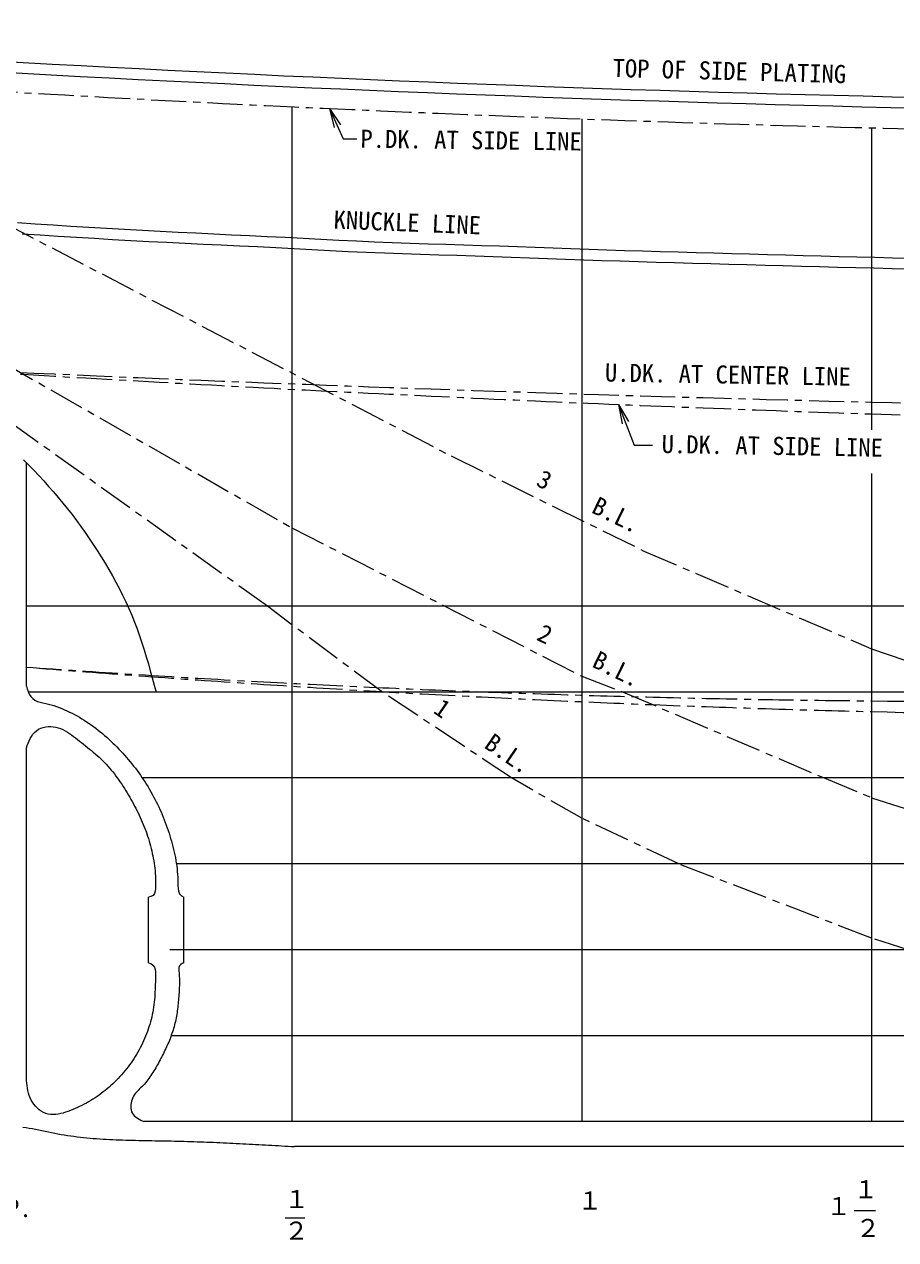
# Model space of a CAD drawing. Units: millimetres, scale not verified. Extents: x -28714 to 28714, y -20310 to 20310.
# Drawn here: x -20062 to -13876, y -2536 to 6089 of the extents above; entities that cross this region are included whole.
import ezdxf
from ezdxf.enums import TextEntityAlignment as Align

# ---------------------------------------------------------------- set-up
doc = ezdxf.new("R2010")
doc.units = ezdxf.units.MM
doc.header["$LTSCALE"] = 50
doc.linetypes.add('CHAIN1', pattern=[8, 5, -1, 1, -1])
for name, color, linetype, lineweight in [('0-0_0', 3, 'Continuous', 18), ('0-1', 4, 'CHAIN1', 18), ('0-2_寸法', 2, 'Continuous', 18)]:
    doc.layers.add(name, color=color, linetype=linetype, lineweight=lineweight)
doc.styles.add('ＭＳ ゴシック', font='')
doc.styles.get('ＭＳ ゴシック').set_extended_font_data('MS Gothic')

msp = doc.modelspace()

# ---------------------------------------------------------------- linework, layer by layer
at = {"layer": '0-0_0'}
for p, q in [((-18162.7, 5504.48), (-18162.7, -1697.9)), ((-16105.3, 5418.32), (-16105.3, -1697.9)), ((-14047.9, 5354.78), (-14047.9, 3212.41)), ((-20046.92, 1392.18), (-20046.92, 2977.18)), ((-14047.9, 2901.66), (-14047.9, -1697.9)), ((20897.66, 1959.7), (-20046.92, 1959.7)), ((20754.06, 1350.1), (-20034.19, 1350.1)), ((-20046.92, -1407.25), (-20046.92, 953.56)), ((20578.11, 740.5), (-19224.81, 740.5)), ((20301.6, 130.9), (-18982.6, 130.9)), ((-19181.56, -571.96), (-19181.56, -105.64)), ((-18929.28, -572.51), (-18929.28, -106.19)), ((19853.72, -478.7), (-19028.33, -478.7)), ((18935.82, -1088.3), (-19019.64, -1088.3)), ((15253.66, -1697.9), (-19212.94, -1697.9)), ((15259.31, -1875.7), (-18143.59, -1875.7))]:
    msp.add_line(p, q, dxfattribs=at)
for points in [[(-15166.46, 4464.86), (-15293.33, 4468.35), (-15420.19, 4471.83), (-15547.06, 4475.33), (-15673.92, 4478.93), (-15800.78, 4482.65), (-15927.64, 4486.55), (-16054.48, 4490.68), (-16181.32, 4495.08), (-16308.15, 4499.7), (-16434.98, 4504.44), (-16561.8, 4509.17), (-16688.63, 4513.8), (-16815.47, 4518.21), (-16942.32, 4522.3), (-17069.17, 4526.18), (-17196.03, 4530.04), (-17322.88, 4534.09), (-17449.71, 4538.51), (-17576.53, 4543.52), (-17703.31, 4549.23), (-17830.07, 4555.51), (-17956.81, 4562.13), (-18083.55, 4568.88), (-18210.29, 4575.55), (-18337.04, 4581.94), (-18463.8, 4588.09), (-18590.57, 4594.1), (-18717.35, 4600.06), (-18844.12, 4606.09), (-18970.88, 4612.27), (-19097.63, 4618.71), (-19224.37, 4625.43), (-19351.09, 4632.41), (-19477.8, 4639.65), (-19604.49, 4647.15), (-19731.17, 4654.9), (-19857.83, 4662.88), (-19984.48, 4671.1), (-20111.11, 4679.59)], [(-15060.54, 4385.69), (-15189.27, 4389.26), (-15318, 4392.79), (-15446.73, 4396.32), (-15575.46, 4399.9), (-15704.18, 4403.57), (-15832.91, 4407.38), (-15961.62, 4411.39), (-16090.33, 4415.67), (-16219.03, 4420.19), (-16347.72, 4424.92), (-16476.41, 4429.74), (-16605.1, 4434.52), (-16733.8, 4439.14), (-16862.5, 4443.52), (-16991.21, 4447.58), (-17119.93, 4451.48), (-17248.65, 4455.45), (-17377.36, 4459.68), (-17506.05, 4464.39), (-17634.72, 4469.78), (-17763.35, 4475.86), (-17891.97, 4482.41), (-18020.57, 4489.22), (-18149.16, 4496.05), (-18277.77, 4502.68), (-18406.39, 4509.03), (-18535.02, 4515.19), (-18663.66, 4521.25), (-18792.3, 4527.32), (-18920.93, 4533.52), (-19049.54, 4539.94), (-19178.15, 4546.64), (-19306.74, 4553.62), (-19435.31, 4560.87), (-19563.87, 4568.38), (-19692.42, 4576.14), (-19820.95, 4584.16), (-19949.46, 4592.43), (-20077.95, 4600.96)], [(-13770.91, 4427.43), (-13897.79, 4430.55), (-14024.66, 4433.73), (-14151.53, 4436.99), (-14278.4, 4440.32), (-14405.27, 4443.71), (-14532.14, 4447.17), (-14659, 4450.68), (-14785.87, 4454.22), (-14912.73, 4457.78), (-15039.6, 4461.33), (-15166.46, 4464.86)], [(-13773.21, 4351.27), (-13901.95, 4354.43), (-14030.69, 4357.67), (-14159.42, 4360.98), (-14288.16, 4364.37), (-14416.89, 4367.81), (-14545.62, 4371.32), (-14674.35, 4374.88), (-14803.08, 4378.48), (-14931.81, 4382.09), (-15060.54, 4385.69)], [(-20068.62, 2998.86), (-20031.8, 2962.06), (-19995.47, 2924.79), (-19959.65, 2887.03), (-19924.34, 2848.79), (-19889.55, 2810.08), (-19855.29, 2770.9), (-19821.57, 2731.25), (-19788.4, 2691.14), (-19755.79, 2650.58), (-19723.74, 2609.56), (-19692.28, 2568.11), (-19661.4, 2526.21), (-19631.11, 2483.88), (-19601.44, 2441.12), (-19572.38, 2397.94)], [(-19572.38, 2397.94), (-19543.95, 2354.34), (-19516.16, 2310.33), (-19489.02, 2265.92), (-19462.56, 2221.1), (-19436.83, 2175.86), (-19411.85, 2130.2), (-19387.67, 2084.11), (-19364.31, 2037.6), (-19341.82, 1990.66), (-19320.25, 1943.29), (-19299.63, 1895.5), (-19280, 1847.3), (-19261.41, 1798.68), (-19243.85, 1749.69), (-19227.22, 1700.37), (-19211.4, 1650.78), (-19196.29, 1600.98), (-19181.75, 1551), (-19167.69, 1500.89), (-19153.98, 1450.68), (-19140.5, 1400.41), (-19127.15, 1350.1)], [(-20046.92, 1392.18), (-20041.95, 1372.79), (-20035.66, 1353.79), (-20027.35, 1335.6), (-20016.45, 1318.84), (-20002.75, 1304.29), (-19986.68, 1292.39), (-19968.79, 1283.47), (-19949.72, 1277.44), (-19930.17, 1273.18), (-19910.51, 1269.38), (-19890.99, 1264.98), (-19871.65, 1259.82), (-19852.51, 1253.98), (-19833.56, 1247.53), (-19814.8, 1240.56), (-19796.21, 1233.14), (-19777.78, 1225.33), (-19759.51, 1217.15), (-19741.41, 1208.6), (-19723.48, 1199.7), (-19705.73, 1190.46), (-19688.15, 1180.88), (-19670.76, 1170.97), (-19653.55, 1160.75), (-19636.53, 1150.22), (-19619.7, 1139.39), (-19603.06, 1128.26), (-19586.61, 1116.85), (-19570.36, 1105.17), (-19554.31, 1093.21), (-19538.46, 1080.99), (-19522.8, 1068.52), (-19507.35, 1055.8), (-19492.09, 1042.84), (-19477.03, 1029.66), (-19462.17, 1016.25), (-19447.51, 1002.62), (-19433.04, 988.79), (-19418.76, 974.77)], [(-20046.92, 953.56), (-20041.43, 970.66), (-20035.39, 987.58), (-20028.32, 1004.09), (-20020.26, 1020.14), (-20011.36, 1035.74), (-20001.32, 1050.63), (-19989.75, 1064.36), (-19976.37, 1076.32), (-19961.34, 1086.13), (-19945.11, 1093.8), (-19928.07, 1099.47), (-19910.52, 1103.26), (-19892.68, 1105.28), (-19874.72, 1105.58), (-19856.82, 1104.18), (-19839.12, 1101.13), (-19821.75, 1096.55), (-19804.8, 1090.63), (-19788.3, 1083.54), (-19772.26, 1075.45), (-19756.68, 1066.5), (-19741.53, 1056.85), (-19726.75, 1046.64), (-19712.29, 1035.99), (-19698.07, 1025.01), (-19684.01, 1013.83), (-19670.04, 1002.53), (-19656.08, 991.23), (-19642.09, 979.95), (-19628.1, 968.69), (-19614.12, 957.4), (-19600.18, 946.07), (-19586.3, 934.66), (-19572.51, 923.15), (-19558.83, 911.51), (-19545.28, 899.71), (-19531.9, 887.73), (-19518.71, 875.53), (-19505.75, 863.1)], [(-19418.76, 974.77), (-19404.67, 960.54), (-19390.78, 946.14), (-19377.07, 931.55), (-19363.54, 916.8), (-19350.2, 901.88), (-19337.04, 886.79), (-19324.07, 871.55), (-19311.28, 856.16), (-19298.68, 840.6), (-19286.27, 824.9), (-19274.06, 809.04), (-19262.05, 793.02), (-19250.24, 776.86), (-19238.64, 760.55), (-19227.25, 744.09), (-19216.07, 727.49), (-19205.11, 710.74), (-19194.37, 693.85), (-19183.86, 676.82), (-19173.57, 659.65), (-19163.52, 642.34), (-19153.7, 624.9), (-19144.12, 607.32), (-19134.77, 589.62), (-19125.67, 571.79), (-19116.81, 553.85), (-19108.18, 535.78), (-19099.8, 517.61), (-19091.66, 499.32), (-19083.76, 480.93), (-19076.09, 462.44), (-19068.67, 443.85), (-19061.48, 425.17), (-19054.53, 406.4), (-19047.82, 387.54), (-19041.35, 368.6), (-19035.11, 349.58), (-19029.11, 330.49), (-19023.33, 311.32)], [(-19505.75, 863.1), (-19493.03, 850.4), (-19480.6, 837.44), (-19468.46, 824.2), (-19456.6, 810.7), (-19445.01, 796.97), (-19433.69, 783.03), (-19422.62, 768.88), (-19411.79, 754.55), (-19401.19, 740.04), (-19390.81, 725.38), (-19380.64, 710.57), (-19370.66, 695.63), (-19360.87, 680.57), (-19351.24, 665.41), (-19341.78, 650.14), (-19332.46, 634.78), (-19323.27, 619.34), (-19314.2, 603.83), (-19305.26, 588.26), (-19296.44, 572.6), (-19287.77, 556.87), (-19279.24, 541.06), (-19270.88, 525.16), (-19262.69, 509.17), (-19254.68, 493.09), (-19246.86, 476.92), (-19239.25, 460.64), (-19231.85, 444.27), (-19224.68, 427.81), (-19217.73, 411.24), (-19211.03, 394.57), (-19204.57, 377.81), (-19198.35, 360.95), (-19192.38, 344.01), (-19186.65, 326.99), (-19181.16, 309.88), (-19175.92, 292.7), (-19170.93, 275.44), (-19166.2, 258.11)], [(-19023.33, 311.32), (-19017.79, 292.09), (-19012.49, 272.79), (-19007.45, 253.42), (-19002.67, 233.98), (-18998.17, 214.48), (-18993.97, 194.91), (-18990.09, 175.27), (-18986.53, 155.57), (-18983.33, 135.81), (-18980.5, 116), (-18978.07, 96.13), (-18976.05, 76.22), (-18974.47, 56.27), (-18973.36, 36.28), (-18972.67, 16.28), (-18972.13, -3.73), (-18971.42, -23.74), (-18970.28, -43.72), (-18967.56, -63.53), (-18960.59, -82.21), (-18946.72, -96.4), (-18929.28, -106.19)], [(-19166.2, 258.11), (-19161.72, 240.71), (-19157.51, 223.25), (-19153.57, 205.72), (-19149.91, 188.13), (-19146.54, 170.49), (-19143.48, 152.79), (-19140.73, 135.03), (-19138.3, 117.23), (-19136.23, 99.39), (-19134.5, 81.51), (-19133.12, 63.6), (-19132.05, 45.67), (-19131.29, 27.72), (-19130.79, 9.76), (-19130.52, -8.2), (-19130.45, -26.17), (-19130.9, -44.12), (-19132.81, -61.98), (-19137.71, -79.21), (-19148.08, -93.68), (-19164.05, -101.63), (-19181.56, -105.64)], [(-19181.56, -571.96), (-19164.45, -577.22), (-19149.39, -586.8), (-19138.77, -601.12), (-19133, -618.04), (-19130.58, -635.79), (-19130.1, -653.71), (-19130.59, -671.63), (-19131.33, -689.54), (-19132, -707.45), (-19132.62, -725.37), (-19133.23, -743.29), (-19133.87, -761.2), (-19134.6, -779.11), (-19135.48, -797.02), (-19136.57, -814.91), (-19137.92, -832.79), (-19139.6, -850.64), (-19141.65, -868.45), (-19144.1, -886.2), (-19146.96, -903.9), (-19150.21, -921.53), (-19153.83, -939.09), (-19157.81, -956.57), (-19162.15, -973.96), (-19166.84, -991.27), (-19171.86, -1008.48), (-19177.21, -1025.59), (-19182.89, -1042.59), (-19188.89, -1059.48), (-19195.2, -1076.26), (-19201.83, -1092.92), (-19208.76, -1109.45), (-19216, -1125.85), (-19223.54, -1142.12), (-19231.39, -1158.23), (-19239.53, -1174.2), (-19247.98, -1190.01), (-19256.73, -1205.66), (-19265.78, -1221.14)], [(-18929.28, -572.51), (-18941.46, -576.34), (-18951.9, -583.69), (-18959.91, -593.63), (-18964.86, -605.39), (-18966.04, -618.1), (-18964.98, -630.86), (-18963.72, -643.61), (-18962.73, -656.38), (-18961.99, -669.17), (-18961.48, -681.97), (-18961.2, -694.77), (-18961.11, -707.58), (-18961.21, -720.39), (-18961.48, -733.19), (-18961.9, -745.99), (-18962.46, -758.79), (-18963.13, -771.58), (-18963.91, -784.37), (-18964.76, -797.15), (-18965.68, -809.92), (-18966.67, -822.69), (-18967.73, -835.46), (-18968.88, -848.21), (-18970.13, -860.96), (-18971.48, -873.7), (-18972.95, -886.42), (-18974.54, -899.13), (-18976.26, -911.82), (-18978.12, -924.5), (-18980.13, -937.15), (-18982.3, -949.77), (-18984.64, -962.36), (-18987.16, -974.92), (-18989.87, -987.44), (-18992.78, -999.91), (-18995.89, -1012.34), (-18999.21, -1024.71), (-19002.74, -1037.02), (-19006.45, -1049.28)], [(-19006.45, -1049.28), (-19010.36, -1061.48), (-19014.44, -1073.61), (-19018.7, -1085.69), (-19023.12, -1097.72), (-19027.7, -1109.68), (-19032.43, -1121.58), (-19037.3, -1133.43), (-19042.31, -1145.22), (-19047.44, -1156.95), (-19052.7, -1168.63), (-19058.07, -1180.26), (-19063.54, -1191.84), (-19069.12, -1203.37), (-19074.79, -1214.85), (-19080.55, -1226.29), (-19086.39, -1237.69), (-19092.31, -1249.05), (-19098.29, -1260.38), (-19104.34, -1271.67), (-19110.45, -1282.93), (-19116.62, -1294.15), (-19122.88, -1305.33), (-19129.22, -1316.45), (-19135.68, -1327.51), (-19142.27, -1338.5), (-19149, -1349.4), (-19155.89, -1360.19), (-19162.95, -1370.88), (-19170.2, -1381.44), (-19177.65, -1391.86), (-19185.32, -1402.12), (-19193.22, -1412.2), (-19201.36, -1422.08), (-19209.76, -1431.75), (-19218.43, -1441.18), (-19227.36, -1450.36), (-19236.55, -1459.28), (-19245.85, -1468.09), (-19255.06, -1476.99)], [(-19265.78, -1221.14), (-19275.13, -1236.43), (-19284.77, -1251.55), (-19294.69, -1266.48), (-19304.89, -1281.22), (-19315.37, -1295.76), (-19326.13, -1310.11), (-19337.14, -1324.25), (-19348.42, -1338.19), (-19359.95, -1351.91), (-19371.74, -1365.42), (-19383.76, -1378.72), (-19396.03, -1391.79), (-19408.54, -1404.63), (-19421.27, -1417.25), (-19434.23, -1429.64), (-19447.41, -1441.79), (-19460.8, -1453.71), (-19474.41, -1465.37), (-19488.23, -1476.79), (-19502.27, -1487.95), (-19516.51, -1498.84), (-19530.96, -1509.45), (-19545.61, -1519.78), (-19560.46, -1529.82), (-19575.5, -1539.57), (-19590.74, -1549.01), (-19606.16, -1558.15), (-19621.77, -1566.98), (-19637.54, -1575.5), (-19653.48, -1583.69), (-19669.59, -1591.57), (-19685.84, -1599.13), (-19702.24, -1606.37), (-19718.78, -1613.28), (-19735.46, -1619.87), (-19752.25, -1626.14), (-19769.2, -1631.99), (-19786.32, -1637.29), (-19803.66, -1641.85)], [(-19803.66, -1641.85), (-19821.21, -1645.47), (-19838.97, -1647.92), (-19856.86, -1648.9), (-19874.76, -1648.14), (-19892.46, -1645.33), (-19909.65, -1640.29), (-19926.08, -1633.16), (-19941.63, -1624.24), (-19956.2, -1613.82), (-19969.78, -1602.12), (-19982.32, -1589.32), (-19993.81, -1575.56), (-20004.19, -1560.95), (-20013.41, -1545.57), (-20021.36, -1529.51), (-20027.96, -1512.85), (-20033.25, -1495.72), (-20037.39, -1478.29), (-20040.6, -1460.65), (-20043.1, -1442.9), (-20045.13, -1425.09), (-20046.92, -1407.25)], [(-19255.06, -1476.99), (-19263.98, -1486.18), (-19272.42, -1495.81), (-19280.14, -1506.03), (-19286.94, -1516.87), (-19292.72, -1528.3), (-19297.5, -1540.18), (-19301.3, -1552.41), (-19304.11, -1564.9), (-19305.89, -1577.58), (-19306.56, -1590.37), (-19306, -1603.16), (-19304.05, -1615.81), (-19300.52, -1628.12), (-19295.2, -1639.75), (-19287.99, -1650.32), (-19279.21, -1659.63), (-19269.31, -1667.74), (-19258.67, -1674.88), (-19247.57, -1681.25), (-19236.16, -1687.09), (-19224.59, -1692.58), (-19212.94, -1697.9)], [(-20073.11, -1736.91), (-20050.28, -1740.24), (-20027.51, -1743.93), (-20004.79, -1747.92), (-19982.12, -1752.18), (-19959.49, -1756.65), (-19936.89, -1761.27), (-19914.31, -1765.98), (-19891.73, -1770.71), (-19869.15, -1775.41), (-19846.54, -1780), (-19823.9, -1784.41), (-19801.21, -1788.59), (-19778.48, -1792.5), (-19755.7, -1796.14), (-19732.88, -1799.52), (-19710.03, -1802.67), (-19687.15, -1805.58), (-19664.24, -1808.28), (-19641.31, -1810.78), (-19618.36, -1813.08), (-19595.39, -1815.2), (-19572.4, -1817.14), (-19549.4, -1818.92)], [(-19549.4, -1818.92), (-19526.39, -1820.55), (-19503.37, -1822.04), (-19480.34, -1823.39), (-19457.31, -1824.62), (-19434.27, -1825.74), (-19411.22, -1826.75), (-19388.17, -1827.66), (-19365.12, -1828.48), (-19342.06, -1829.23), (-19319.01, -1829.9), (-19295.95, -1830.51), (-19272.89, -1831.06), (-19249.82, -1831.56), (-19226.76, -1832.03), (-19203.7, -1832.46), (-19180.63, -1832.87), (-19157.57, -1833.26), (-19134.51, -1833.64), (-19111.44, -1834.02), (-19088.38, -1834.41), (-19065.31, -1834.81), (-19042.25, -1835.23), (-19019.19, -1835.68), (-18996.12, -1836.17), (-18973.06, -1836.71), (-18950, -1837.28), (-18926.94, -1837.9), (-18903.88, -1838.56), (-18880.83, -1839.25), (-18857.77, -1839.99), (-18834.72, -1840.76), (-18811.66, -1841.57), (-18788.61, -1842.42), (-18765.56, -1843.3), (-18742.51, -1844.21), (-18719.46, -1845.16), (-18696.42, -1846.13), (-18673.37, -1847.14), (-18650.33, -1848.17)], [(-18650.33, -1848.17), (-18627.28, -1849.23), (-18604.24, -1850.32), (-18581.2, -1851.43), (-18558.16, -1852.57), (-18535.12, -1853.73), (-18512.09, -1854.91), (-18489.05, -1856.11), (-18466.01, -1857.33), (-18442.98, -1858.57), (-18419.95, -1859.82), (-18396.91, -1861.09), (-18373.88, -1862.37), (-18350.85, -1863.67), (-18327.82, -1864.98), (-18304.79, -1866.3), (-18281.76, -1867.62), (-18258.73, -1868.96), (-18235.7, -1870.3), (-18212.67, -1871.64), (-18189.65, -1872.99), (-18166.62, -1874.35), (-18143.59, -1875.7)]]:
    msp.add_lwpolyline(points, dxfattribs=at)
for radius, end in [(193423.12, 269.51518), (193499.32, 269.51272)]:
    msp.add_arc((-9384.54, 198946.15), radius, 265.61402, end, dxfattribs=at)
at = {"layer": '0-1'}
for points in [[(-3750.4, -1464.68), (-7868.7, -1282.77), (-10380.55, -1088.3), (-11987, -875.86), (-13786.2, -478.7), (-14047.9, -396.36), (-15416.72, 130.9), (-16105.3, 454.92), (-16602.72, 740.5), (-17519.06, 1350.1), (-18162.7, 1827.96), (-18336.19, 1959.7), (-20220.1, 3305.59), (-22537.96, 4814.64), (-22690.78, 4906.91), (-23735.92, 5851.78)], [(-23027.25, 5798.36), (-22052.05, 4844.18), (-20220.1, 3693.36), (-18162.7, 2516.45), (-16105.3, 1462.63), (-15809.79, 1350.1), (-14383.37, 740.5), (-14047.9, 600.45), (-12568.35, 130.9), (-11987, -47.81), (-10095.48, -478.7), (-7868.7, -816.49), (-4718.82, -1088.3), (-3750.4, -1167.76)], [(-20964.08, 5658.22), (-20220.1, 4687.11), (-17031.59, 3026.01), (-15663.64, 2351.28), (-14047.9, 1657.5), (-11987, 951.11), (-11287.65, 740.5), (-10039.07, 391.3), (-8904.25, 104.33), (-5319.72, -505.27), (-3750.4, -663.15)]]:
    msp.add_lwpolyline(points, dxfattribs=at)
for centre, radius, start, end in [((-9288.73, 192799.26), 187504.89, 265.51491, 269.50775), ((-6927.14, 294698.33), 291376.94, 267.25394, 270.99561), ((-6200.84, 235496.72), 232305.41, 266.37543, 271.06996), ((-13146.82, 99014.08), 97730.53, 265.95136, 269.47172), ((-11388.99, 108806.77), 107628.13, 265.38597, 268.58394), ((-7830.23, 492138.32), 490889.99, 269.27427, 270.95691), ((-6026.17, 343102.14), 341984.74, 268.65578, 271.07132)]:
    msp.add_arc(centre, radius, start, end, dxfattribs=at)
at = {"layer": '0-2_寸法'}
for p, q in [((-17896.26, 5492.04), (-17799.09, 5276.04)), ((-17896.26, 5492.04), (-17817.53, 5376.28)), ((-17896.26, 5492.04), (-17861.87, 5356.34)), ((-17799.09, 5276.04), (-17702.41, 5276.04)), ((-15844.7, 3391.57), (-15733.39, 3102.47)), ((-15844.7, 3391.57), (-15772.47, 3271.64)), ((-15844.7, 3391.57), (-15817.85, 3254.17)), ((-15733.39, 3102.47), (-15602.69, 3102.47)), ((-18209.39, -2380.44), (-18071.9, -2380.44)), ((-14169.85, -2330.07), (-14019.18, -2330.07))]:
    msp.add_line(p, q, dxfattribs=at)

# ---------------------------------------------------------------- texts
at = {"layer": '0-2_寸法', "style": 'ＭＳ ゴシック'}
for s, rotation, p in [('TOP OF SIDE PLATING', 358.441, (-15888.33, 5677.95)), ('P.DK. AT SIDE LINE', 359.259, (-17677.21, 5175.42)), ('KNUCKLE LINE', 357.696, (-17870.59, 4601.92)), ('U.DK. AT CENTER LINE', 359.012, (-15941.81, 3516.1)), ('U.DK. AT SIDE LINE', 359.012, (-15539.25, 3008.78)), ('3    B.L.', 334.047, (-16453.11, 2783.8)), ('2    B.L.', 334.047, (-16449.58, 1689.11)), ('1    B.L.', 325.499, (-17187.17, 1175.32))]:
    msp.add_text(s, height=128.3, rotation=rotation, dxfattribs=at).set_placement(p, align=Align.BOTTOM_LEFT)
for s, p in [('１', (-14175.73, -2280.63)), ('１', (-18215.8, -2350.35)), ('１', (-16134.45, -2360.67)), ('１', (-14368.77, -2400.69)), ('A.P.', (-20359.18, -2414.52)), ('２', (-18218.42, -2574.78)), ('２', (-14159.51, -2555.76))]:
    msp.add_text(s, height=128.3, dxfattribs=at).set_placement(p, align=Align.BOTTOM_LEFT)

doc.saveas('drawing.dxf')
